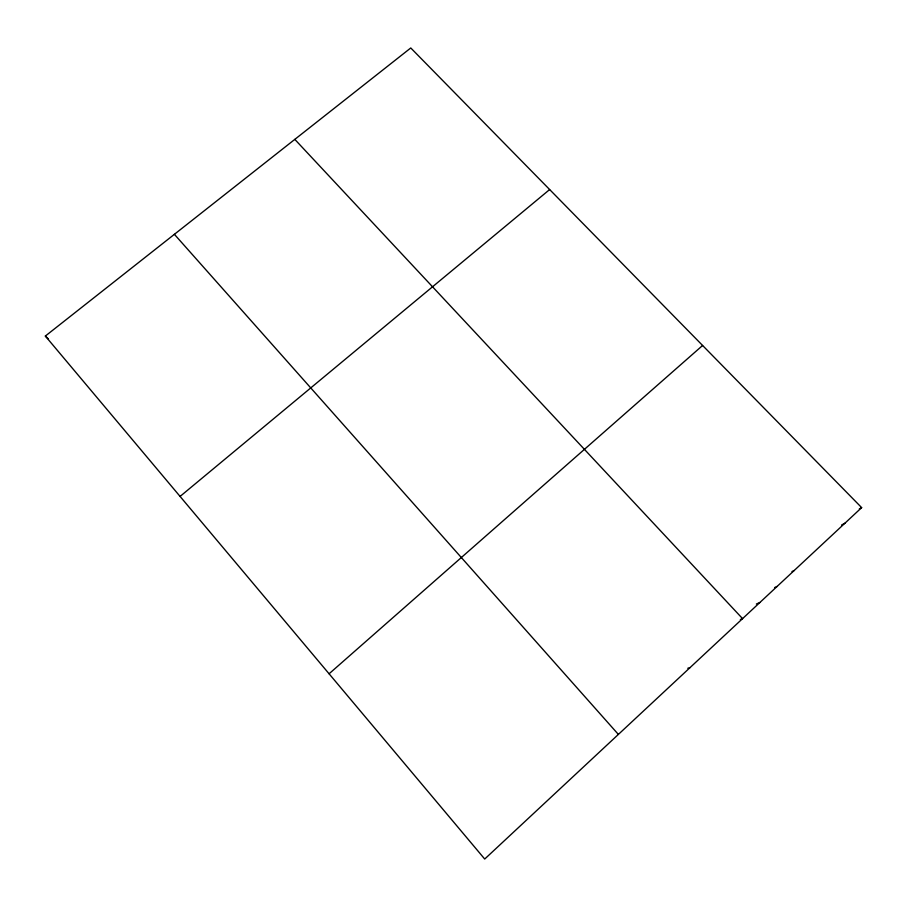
<?xml version="1.0" encoding="UTF-8"?>
<svg xmlns="http://www.w3.org/2000/svg" width="907" height="907" viewBox="0 0 907 907"><rect width="100%" height="100%" fill="white"/><g stroke="black" fill="none" stroke-linecap="round" stroke-linejoin="round"><path stroke-width="1.36" d="M861.65 507.614L484.712 859.031L45.35 336.055L410.769 47.969L861.65 507.614L859.337 508.906M329.082 673.788L702.596 345.476M180.085 496.424L549.642 189.552M841.594 525.006L844.939 523.192M791.981 571.557L794.215 570.492M774.623 587.577L777.106 586.444M756.37 604.005L759.885 602.486M740.35 619.515L742.572 618.631L294.82 139.383M687.801 668.255L689.989 667.654M45.35 336.055L48.411 338.969M174.393 234.323L618.381 734.421"/></g></svg>
